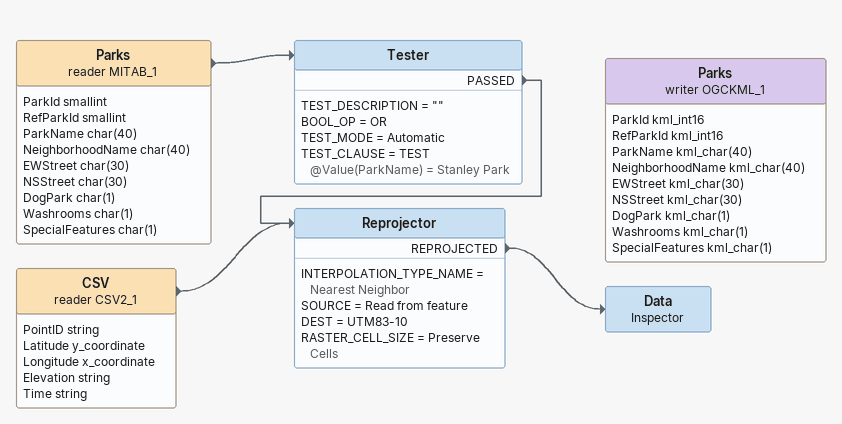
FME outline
Parks (reader MITAB_1)
    attributes: ParkId smallint, RefParkId smallint, ParkName char(40), NeighborhoodName char(40), EWStreet char(30), NSStreet char(30), DogPark char(1), Washrooms char(1), SpecialFeatures char(1)
    -> Tester
Tester
    TEST_DESCRIPTION = ""
    BOOL_OP = OR
    TEST_MODE = Automatic
    TEST_CLAUSE = TEST @Value(ParkName) = Stanley Park
    PASSED -> Reprojector
CSV (reader CSV2_1)
    attributes: PointID string, Latitude y_coordinate, Longitude x_coordinate, Elevation string, Time string
    -> Reprojector
Reprojector
    INTERPOLATION_TYPE_NAME = Nearest Neighbor
    SOURCE = Read from feature
    DEST = UTM83-10
    RASTER_CELL_SIZE = Preserve Cells
    REPROJECTED -> Data
Data: Inspector
Parks (writer OGCKML_1)
    attributes: ParkId kml_int16, RefParkId kml_int16, ParkName kml_char(40), NeighborhoodName kml_char(40), EWStreet kml_char(30), NSStreet kml_char(30), DogPark kml_char(1), Washrooms kml_char(1), SpecialFeatures kml_char(1)
